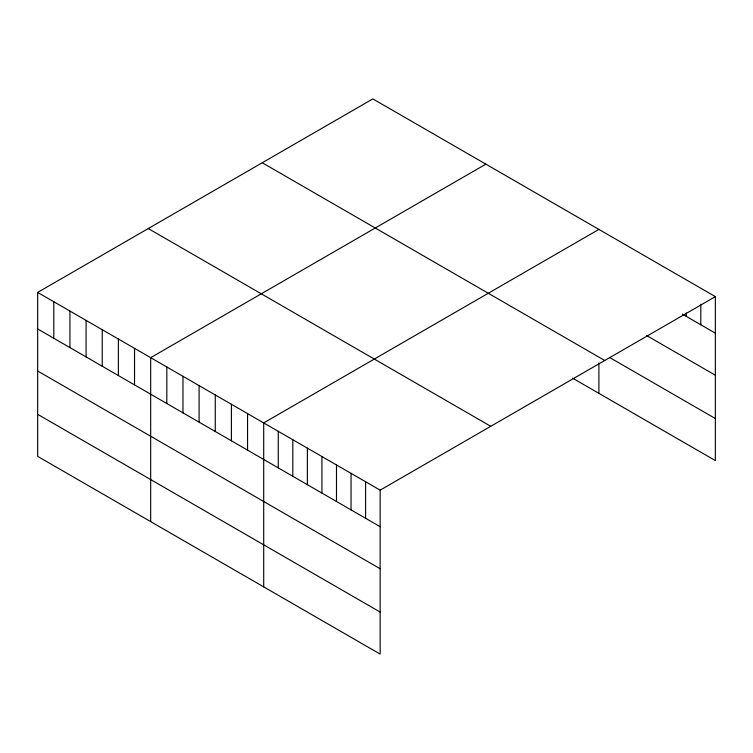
<?xml version="1.0" encoding="UTF-8"?>
<svg xmlns="http://www.w3.org/2000/svg" width="753" height="753" viewBox="0 0 753 753"><rect width="100%" height="100%" fill="white"/><g stroke="black" fill="none" stroke-linecap="round" stroke-linejoin="round"><path stroke-width="1.13" d="M37.65 292.418L380.152 490.156L380.152 654.103L37.65 456.365L37.65 292.418L372.848 98.897L715.35 296.635L715.35 460.582L572.657 378.204M485.873 164.145L150.675 357.675L150.675 521.622M598.899 229.401L263.701 422.922L263.701 586.869M380.152 490.156L715.35 296.635M682.359 314.123L715.35 333.174M646.451 335.433L715.35 375.22M609.572 357.468L715.35 418.536M262.232 162.752L604.734 360.499M148.266 228.554L490.768 426.302M37.65 328.948L380.152 526.695M37.65 370.994L380.152 568.741M37.65 414.319L380.152 612.057M700.789 304.212L700.789 324.769M686.237 312.937L686.237 316.364M598.899 362.984L598.899 393.348M365.6 481.76L365.6 518.29M351.039 473.355L351.039 509.885M336.487 464.949L336.487 501.479M321.926 456.544L321.926 493.074M307.375 448.139L307.375 484.668M292.813 439.733L292.813 476.273M278.262 431.328L278.262 467.867M247.558 413.604L247.558 450.134M231.406 404.286L231.406 440.816M215.264 394.958L215.264 431.497M199.112 385.64L199.112 422.169M182.97 376.312L182.97 412.851M166.827 366.993L166.827 403.523M134.533 348.347L134.533 384.887M118.381 339.029L118.381 375.559M102.239 329.701L102.239 366.24M86.087 320.383L86.087 356.913M69.944 311.064L69.944 347.594M53.792 301.737L53.792 338.276"/></g></svg>
